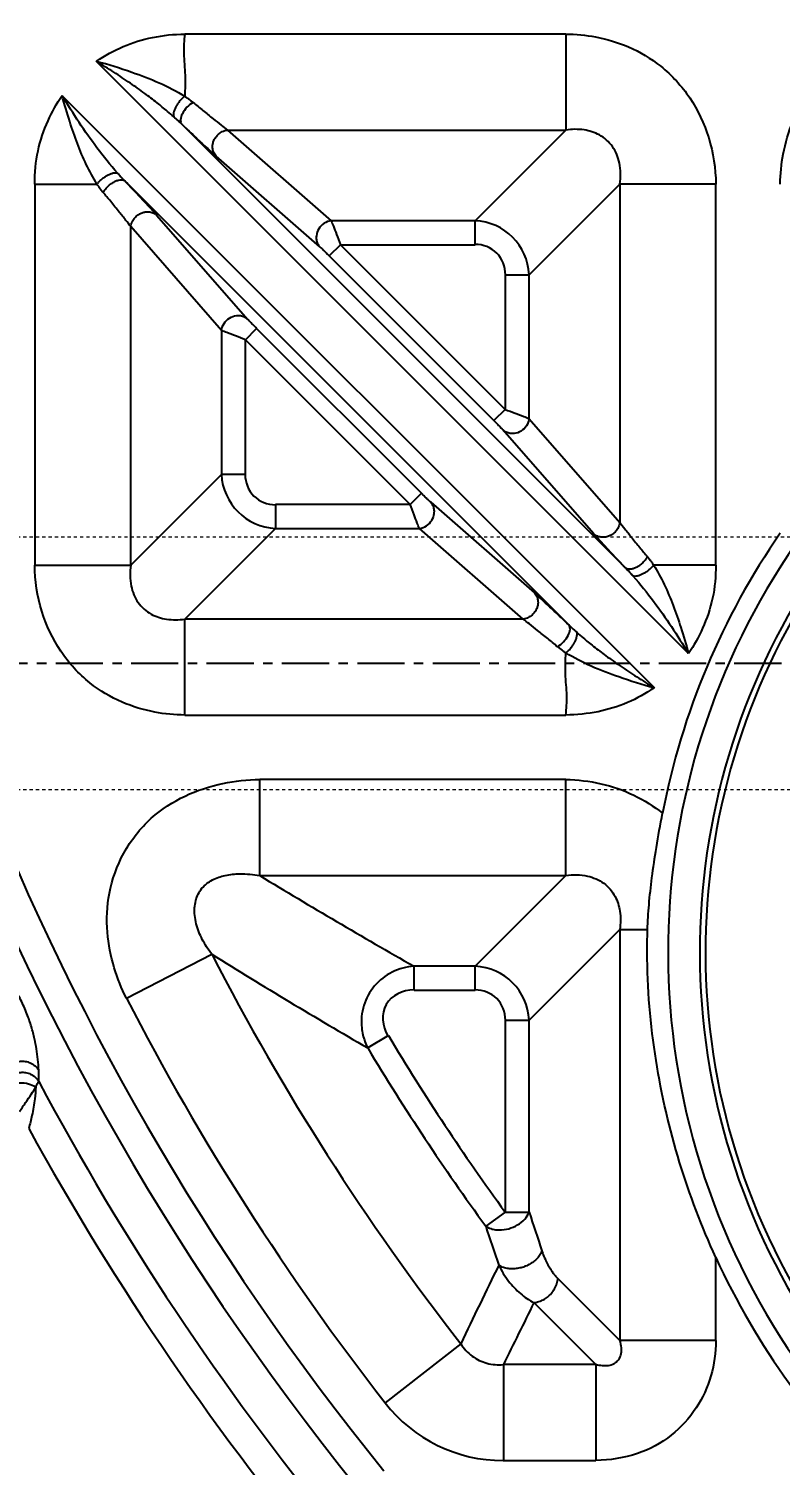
# Model space of a CAD drawing. Header units: millimetres. Extents: x 2588 to 3182, y 1243 to 1719.
# Drawn here: x 2763.28 to 2787.09, y 1441.8 to 1487.31 of the extents above; entities that cross this region are included whole.
import ezdxf

# ---------------------------------------------------------------- set-up
doc = ezdxf.new("R2010")
doc.units = ezdxf.units.MM
doc.linetypes.add('CENTER', pattern=[0.6, 0.375, -0.075, 0.075, -0.075])
doc.linetypes.add('HIDDEN', pattern=[0.2, 0.1, -0.1])
doc.layers.add('21', color=7, linetype='Continuous')
doc.layers.add('cool', color=153, linetype='HIDDEN', lineweight=9)
doc.styles.get("Standard").update_dxf_attribs({"font": 'arial.ttf'})
doc.dimstyles.get("Standard").update_dxf_attribs({"dimtxt": 0.18, "dimasz": 0.18, "dimexe": 0.18, "dimexo": 0.0625, "dimgap": 0.09, "dimtad": 0, "dimtih": 1, "dimtoh": 1, "dimzin": 0, "dimdsep": 46, "dimtxsty": 'Standard', "dimcen": 0.09, "dimadec": 0, "dimazin": 0, "dimtfac": 1, "dimtofl": 0, "dimtmove": 0, "dimatfit": 3, "dimfxl": 0, "dimtolj": 1, "dimtzin": 0, "dimarcsym": 0})

# ---------------------------------------------------------------- blocks, each defined once
blk = doc.blocks.new('*D42')
at = {"color": 4, "lineweight": -2, "transparency": 16777216}
blk.add_line((2696.937, 1467.21), (2664.963, 1467.21), dxfattribs=at)
at = {"layer": 'Defpoints', "color": 0, "transparency": 16777216}
for p in [(2833.383, 1489.21), (2664.963, 1467.21), (2696.937, 1467.21)]:
    blk.add_point(p, dxfattribs=at)
at = {"color": 6, "transparency": 16777216, "insert": (2656.493, 1467.21), "char_height": 5, "attachment_point": 5}
blk.add_mtext('\\A1;22.00', dxfattribs=at)
blk = doc.blocks.new('*D43')
at = {"color": 4, "lineweight": -2, "transparency": 16777216}
blk.add_line((2676.066, 1489.21), (2666.028, 1489.21), dxfattribs=at)
at = {"layer": 'Defpoints', "color": 0, "transparency": 16777216}
for p in [(2666.028, 1489.21), (2676.066, 1489.21), (2833.383, 1489.21)]:
    blk.add_point(p, dxfattribs=at)
at = {"color": 6, "transparency": 16777216, "insert": (2659.543, 1489.21), "char_height": 5, "attachment_point": 5}
blk.add_mtext('\\A1;0.00', dxfattribs=at)
blk = doc.blocks.new('*D51')
at = {"color": 4, "lineweight": -2, "transparency": 16777216}
blk.add_line((2756.058, 1454.041), (2666.028, 1454.041), dxfattribs=at)
at = {"layer": 'Defpoints', "color": 0, "transparency": 16777216}
for p in [(2833.383, 1489.21), (2666.028, 1454.041), (2756.058, 1454.041)]:
    blk.add_point(p, dxfattribs=at)
at = {"color": 6, "transparency": 16777216, "insert": (2657.594, 1454.041), "char_height": 5, "attachment_point": 5}
blk.add_mtext('\\A1;35.17', dxfattribs=at)
blk = doc.blocks.new('*D44')
at = {"color": 4, "lineweight": -2, "transparency": 16777216}
blk.add_line((2757.983, 1452.116), (2757.983, 1325.882), dxfattribs=at)
at = {"layer": 'Defpoints', "color": 0, "transparency": 16777216}
for p in [(2833.383, 1489.21), (2757.983, 1452.116), (2757.983, 1325.882)]:
    blk.add_point(p, dxfattribs=at)
at = {"color": 6, "transparency": 16777216, "insert": (2757.983, 1317.475), "char_height": 5, "attachment_point": 5, "rotation": 90}
blk.add_mtext('\\A1;75.40', dxfattribs=at)

msp = doc.modelspace()

# ---------------------------------------------------------------- linework, layer by layer
at = {"color": 6, "linetype": 'Continuous'}
for p, q in [((2780.3, 1487.139), (2768.227, 1487.139)), ((2780.3, 1487.139), (2780.3, 1484.098)), ((2784.179, 1467.523), (2765.422, 1486.28)), ((2764.348, 1485.18), (2783.105, 1466.424)), ((2782.191, 1470.225), (2768.136, 1484.28)), ((2769.579, 1484.098), (2772.864, 1481.225)), ((2769.579, 1484.098), (2780.3, 1484.098)), ((2777.427, 1481.225), (2780.3, 1484.098)), ((2772.509, 1480.395), (2769.224, 1483.268)), ((2763.476, 1482.388), (2763.476, 1470.316)), ((2763.476, 1482.388), (2765.445, 1482.388)), ((2766.336, 1482.479), (2780.391, 1468.424)), ((2782.01, 1482.388), (2779.137, 1479.515)), ((2782.01, 1482.388), (2782.01, 1471.667)), ((2785.051, 1482.388), (2782.01, 1482.388)), ((2785.051, 1470.316), (2785.051, 1482.388)), ((2767.347, 1481.392), (2770.22, 1478.107)), ((2766.517, 1470.316), (2766.517, 1481.037)), ((2769.39, 1477.751), (2766.517, 1481.037)), ((2777.427, 1481.225), (2772.864, 1481.225)), ((2777.427, 1480.465), (2777.427, 1481.225)), ((2773.159, 1480.465), (2772.804, 1480.11)), ((2773.159, 1480.465), (2778.377, 1475.247)), ((2773.159, 1480.465), (2777.427, 1480.465)), ((2772.804, 1480.11), (2778.022, 1474.892)), ((2778.377, 1479.515), (2778.377, 1475.247)), ((2778.387, 1479.515), (2779.137, 1479.515)), ((2779.137, 1474.952), (2779.137, 1479.515)), ((2769.39, 1477.751), (2769.39, 1473.189)), ((2770.15, 1477.456), (2770.505, 1477.811)), ((2775.723, 1472.594), (2770.505, 1477.811)), ((2770.15, 1473.189), (2770.15, 1477.456)), ((2775.368, 1472.239), (2770.15, 1477.456)), ((2778.377, 1475.247), (2778.022, 1474.892)), ((2781.18, 1471.312), (2778.307, 1474.597)), ((2779.137, 1474.952), (2782.01, 1471.667)), ((2766.517, 1470.316), (2769.39, 1473.189)), ((2770.14, 1473.189), (2769.39, 1473.189)), ((2771.1, 1472.239), (2771.1, 1471.478)), ((2775.368, 1472.239), (2771.1, 1472.239)), ((2775.368, 1472.239), (2775.723, 1472.594)), ((2776.018, 1472.309), (2779.303, 1469.436)), ((2771.1, 1471.478), (2768.227, 1468.605)), ((2771.1, 1471.478), (2775.663, 1471.478)), ((2778.948, 1468.605), (2775.663, 1471.478)), ((2763.476, 1470.316), (2766.517, 1470.316)), ((2785.051, 1470.316), (2783.082, 1470.316)), ((2768.227, 1465.565), (2768.227, 1468.605)), ((2778.948, 1468.605), (2768.227, 1468.605)), ((2768.227, 1465.565), (2780.3, 1465.565)), ((2770.604, 1460.481), (2770.604, 1463.522)), ((2780.3, 1463.522), (2770.604, 1463.522)), ((2780.3, 1460.481), (2780.3, 1463.522)), ((2770.604, 1460.481), (2780.3, 1460.481)), ((2777.427, 1457.608), (2780.3, 1460.481)), ((2782.01, 1458.77), (2779.137, 1455.897)), ((2782.01, 1458.77), (2782.01, 1445.748)), ((2782.01, 1458.77), (2782.889, 1458.77)), ((2766.381, 1456.593), (2769.083, 1457.986)), ((2775.491, 1456.862), (2775.491, 1457.608)), ((2777.427, 1457.608), (2775.491, 1457.608)), ((2777.427, 1456.848), (2777.427, 1457.608)), ((2775.491, 1456.848), (2777.427, 1456.848)), ((2778.377, 1455.897), (2778.377, 1449.82)), ((2778.387, 1455.897), (2779.137, 1455.897)), ((2779.137, 1449.82), (2779.137, 1455.897)), ((2774.677, 1455.408), (2774.025, 1455.017)), ((2778.377, 1449.82), (2777.762, 1449.373)), ((2785.051, 1445.748), (2785.051, 1448.383)), ((2780.048, 1447.71), (2782.01, 1445.748)), ((2781.25, 1444.988), (2779.288, 1446.95)), ((2776.972, 1445.648), (2774.572, 1443.779)), ((2785.051, 1445.748), (2782.01, 1445.748)), ((2778.321, 1444.988), (2778.321, 1441.947)), ((2781.25, 1444.988), (2778.321, 1444.988)), ((2781.25, 1444.988), (2781.25, 1441.947)), ((2778.321, 1441.947), (2781.25, 1441.947))]:
    msp.add_line(p, q, dxfattribs=at)
for points in [[(2768.144, 1484.272), (2768.766, 1483.683), (2769.216, 1483.273)], [(2767.342, 1481.399), (2766.931, 1481.85), (2766.344, 1482.471)], [(2781.185, 1471.304), (2781.596, 1470.854), (2782.183, 1470.232)], [(2780.383, 1468.432), (2779.761, 1469.02), (2779.311, 1469.431)]]:
    msp.add_lwpolyline(points, dxfattribs=at)
for centre, radius, start, end in [((2839.388, 1494.241), 84.503, 182.75328, 221.40986), ((2839.388, 1494.241), 83.513, 182.75328, 219.05351), ((2777.346, 1479.434), 1.793, 2.5932, 87.407), ((2806.223, 1458.061), 22.684, 65, 270), ((2806.223, 1458.061), 21.679, 65, 270), ((2806.223, 1458.061), 21.5, 65, 270), ((2771.182, 1473.27), 1.793, 182.5937, 267.407), ((2806.223, 1458.061), 23.279, 145.2589, 169.1192), ((2862.767, 1611.682), 177.076, 238.63583, 240.47035), ((2863.502, 1609.518), 178.54, 238.07307, 239.92312), ((2839.388, 1494.241), 79.102, 207.27922, 217.90225), ((2777.346, 1455.816), 1.793, 2.5932, 87.4071), ((2839.388, 1494.241), 82.142, 207.2792, 217.90539), ((2839.388, 1494.241), 75.468, 210.96749, 216.05745), ((2839.388, 1494.241), 76.229, 210.96751, 216.05744), ((2758.079, 1454.098), 5.525, 358.5527, 2.2759), ((2839.388, 1494.241), 85.826, 207.99191, 219.28428), ((2839.388, 1494.241), 86.815, 208.76351, 220.11081), ((2930.797, 1499.182), 159.49, 198.02867, 198.49211), ((2929.276, 1499.179), 159.49, 198.19691, 198.66458), ((3103.186, 1289.715), 361.567, 154.01361, 154.45184), ((2806.223, 1458.061), 23.279, 204.5647, 227.3183), ((2833.358, 1494.241), 100.659, 209.19379, 231.15706), ((2833.358, 1494.241), 102.331, 208.93165, 231.31336), ((2833.358, 1494.241), 102.106, 208.92854, 231.29263), ((2833.358, 1494.241), 101.607, 209.11833, 231.2463), ((2833.358, 1494.241), 101.159, 209.25993, 231.20428), ((2778.314, 1446.683), 4.736, 217.8686, 270.0456)]:
    msp.add_arc(centre, radius, start, end, dxfattribs=at)
for points, knots in [([(2765.43, 1486.275), (2765.695, 1486.459), (2766.265, 1486.775), (2767.216, 1487.068), (2767.885, 1487.134), (2768.227, 1487.139)], [0, 0, 0, 0, 0.325827, 0.65341, 1, 1, 1, 1]), ([(2768.227, 1487.139), (2768.204, 1486.936), (2768.18, 1486.499), (2768.252, 1485.844), (2768.239, 1485.392), (2768.227, 1485.171)], [0, 0, 0, 0, 0.312038, 0.663086, 1, 1, 1, 1]), ([(2780.3, 1487.139), (2780.616, 1487.139), (2781.297, 1487.07), (2782.336, 1486.761), (2783.388, 1486.13), (2784.294, 1485.145), (2784.897, 1483.845), (2785.051, 1482.881), (2785.051, 1482.388)], [0, 0, 0, 0, 0.1272, 0.273045, 0.432101, 0.614253, 0.801969, 1, 1, 1, 1]), ([(2787.094, 1482.388), (2787.094, 1482.705), (2787.163, 1483.385), (2787.472, 1484.424), (2788.103, 1485.477), (2789.088, 1486.383), (2790.387, 1486.986), (2791.352, 1487.139), (2791.845, 1487.139)], [0, 0, 0, 0, 0.1272, 0.273045, 0.432101, 0.614253, 0.801969, 1, 1, 1, 1]), ([(2767.881, 1484.517), (2767.815, 1484.576), (2767.641, 1484.727), (2767.334, 1484.977), (2766.942, 1485.275), (2766.486, 1485.597), (2765.976, 1485.935), (2765.615, 1486.161), (2765.43, 1486.275)], [0, 0, 0, 0, 0.087621, 0.229972, 0.392317, 0.576884, 0.784337, 1, 1, 1, 1]), ([(2765.43, 1486.275), (2765.809, 1486.185), (2766.476, 1485.963), (2767.421, 1485.616), (2767.968, 1485.328), (2768.227, 1485.171)], [0, 0, 0, 0, 0.387187, 0.698045, 1, 1, 1, 1]), ([(2763.476, 1482.388), (2763.475, 1482.74), (2763.533, 1483.432), (2763.859, 1484.375), (2764.166, 1484.94), (2764.343, 1485.189)], [0, 0, 0, 0, 0.355591, 0.692267, 1, 1, 1, 1]), ([(2765.445, 1482.388), (2765.323, 1482.589), (2765.095, 1483.007), (2764.816, 1483.674), (2764.567, 1484.404), (2764.412, 1484.912), (2764.343, 1485.189)], [0, 0, 0, 0, 0.233336, 0.472949, 0.716416, 1, 1, 1, 1]), ([(2766.099, 1482.734), (2765.869, 1482.99), (2765.449, 1483.516), (2764.87, 1484.337), (2764.522, 1484.897), (2764.348, 1485.18)], [0, 0, 0, 0, 0.342933, 0.668908, 1, 1, 1, 1]), ([(2768.227, 1485.171), (2768.187, 1485.139), (2768.135, 1485.09), (2768.073, 1485.02), (2768.035, 1484.972), (2768.007, 1484.932), (2767.986, 1484.901), (2767.972, 1484.878), (2767.959, 1484.855), (2767.942, 1484.824), (2767.922, 1484.784), (2767.902, 1484.735), (2767.881, 1484.671), (2767.867, 1484.598), (2767.872, 1484.54), (2767.881, 1484.517)], [0, 0, 0, 0, 0.196807, 0.279962, 0.359939, 0.43544, 0.471226, 0.505598, 0.539514, 0.573882, 0.643363, 0.712677, 0.780244, 0.9035, 1, 1, 1, 1]), ([(2768.227, 1485.171), (2768.259, 1485.149), (2768.32, 1485.106), (2768.408, 1485.04), (2768.465, 1484.995), (2768.492, 1484.973)], [0, 0, 0, 0, 0.347916, 0.681489, 1, 1, 1, 1]), ([(2768.492, 1484.973), (2768.419, 1484.932), (2768.288, 1484.825), (2768.149, 1484.633), (2768.078, 1484.443), (2768.104, 1484.316), (2768.136, 1484.28)], [0, 0, 0, 0, 0.293762, 0.588935, 0.828753, 1, 1, 1, 1]), ([(2768.492, 1484.973), (2768.595, 1484.888), (2768.805, 1484.714), (2769.102, 1484.473), (2769.36, 1484.267), (2769.513, 1484.148), (2769.579, 1484.098)], [0, 0, 0, 0, 0.288308, 0.585367, 0.821974, 1, 1, 1, 1]), ([(2768.136, 1484.28), (2768.1, 1484.315), (2768.016, 1484.395), (2767.93, 1484.473), (2767.881, 1484.517)], [0, 0, 0, 0, 0.436621, 1, 1, 1, 1]), ([(2768.136, 1484.28), (2768.289, 1484.134), (2768.561, 1483.875), (2768.923, 1483.538), (2769.134, 1483.347), (2769.224, 1483.268)], [0, 0, 0, 0, 0.425616, 0.758498, 1, 1, 1, 1]), ([(2769.111, 1483.623), (2769.113, 1483.635), (2769.117, 1483.665), (2769.129, 1483.714), (2769.149, 1483.769), (2769.175, 1483.821), (2769.22, 1483.892), (2769.296, 1483.976), (2769.421, 1484.06), (2769.523, 1484.092), (2769.579, 1484.098)], [0, 0, 0, 0, 0.04782, 0.131309, 0.210553, 0.290447, 0.376024, 0.562131, 0.76253, 1, 1, 1, 1]), ([(2782.01, 1482.388), (2782.042, 1482.608), (2782.042, 1483.028), (2781.816, 1483.597), (2781.392, 1483.969), (2780.859, 1484.133), (2780.49, 1484.126), (2780.3, 1484.098)], [0, 0, 0, 0, 0.231745, 0.429375, 0.620648, 0.799306, 1, 1, 1, 1]), ([(2769.224, 1483.268), (2769.187, 1483.306), (2769.134, 1483.39), (2769.106, 1483.517), (2769.108, 1483.593), (2769.111, 1483.623)], [0, 0, 0, 0, 0.41078, 0.758185, 1, 1, 1, 1]), ([(2765.445, 1482.388), (2765.464, 1482.412), (2765.512, 1482.467), (2765.595, 1482.544), (2765.675, 1482.604), (2765.738, 1482.644), (2765.783, 1482.669), (2765.827, 1482.691), (2765.887, 1482.717), (2765.959, 1482.739), (2766.037, 1482.748), (2766.082, 1482.74), (2766.099, 1482.734)], [0, 0, 0, 0, 0.119506, 0.282781, 0.437416, 0.50834, 0.573973, 0.637279, 0.70078, 0.823366, 0.931843, 1, 1, 1, 1]), ([(2766.099, 1482.734), (2766.118, 1482.712), (2766.196, 1482.626), (2766.275, 1482.541), (2766.336, 1482.479)], [0, 0, 0, 0, 0.253463, 1, 1, 1, 1]), ([(2765.642, 1482.124), (2765.62, 1482.151), (2765.576, 1482.207), (2765.51, 1482.295), (2765.467, 1482.356), (2765.445, 1482.388)], [0, 0, 0, 0, 0.316981, 0.65041, 1, 1, 1, 1]), ([(2765.642, 1482.124), (2765.67, 1482.173), (2765.733, 1482.258), (2765.839, 1482.361), (2765.929, 1482.426), (2765.999, 1482.464), (2766.046, 1482.486), (2766.093, 1482.503), (2766.154, 1482.519), (2766.23, 1482.526), (2766.299, 1482.508), (2766.329, 1482.485), (2766.336, 1482.479)], [0, 0, 0, 0, 0.198285, 0.367555, 0.519436, 0.586045, 0.645883, 0.702663, 0.759408, 0.868419, 0.967421, 1, 1, 1, 1]), ([(2767.347, 1481.392), (2767.266, 1481.484), (2767.074, 1481.697), (2766.736, 1482.059), (2766.48, 1482.329), (2766.336, 1482.479)], [0, 0, 0, 0, 0.249053, 0.579325, 1, 1, 1, 1]), ([(2766.517, 1481.037), (2766.466, 1481.104), (2766.345, 1481.259), (2766.133, 1481.525), (2765.892, 1481.821), (2765.722, 1482.028), (2765.642, 1482.124)], [0, 0, 0, 0, 0.181422, 0.423288, 0.731869, 1, 1, 1, 1]), ([(2766.517, 1481.037), (2766.524, 1481.093), (2766.555, 1481.195), (2766.639, 1481.319), (2766.723, 1481.396), (2766.794, 1481.44), (2766.847, 1481.466), (2766.901, 1481.486), (2766.95, 1481.498), (2766.981, 1481.503), (2766.992, 1481.504)], [0, 0, 0, 0, 0.237468, 0.437867, 0.623975, 0.709552, 0.789446, 0.86869, 0.95218, 1, 1, 1, 1]), ([(2766.992, 1481.504), (2767.023, 1481.508), (2767.099, 1481.51), (2767.225, 1481.482), (2767.309, 1481.428), (2767.347, 1481.392)], [0, 0, 0, 0, 0.241815, 0.589219, 1, 1, 1, 1]), ([(2772.864, 1481.225), (2772.786, 1481.216), (2772.633, 1481.157), (2772.462, 1480.983), (2772.406, 1480.829), (2772.396, 1480.75)], [0, 0, 0, 0, 0.329593, 0.667345, 1, 1, 1, 1]), ([(2772.864, 1481.225), (2772.892, 1481.171), (2772.947, 1481.025), (2773.045, 1480.772), (2773.117, 1480.574), (2773.159, 1480.465)], [0, 0, 0, 0, 0.226075, 0.571412, 1, 1, 1, 1]), ([(2772.396, 1480.75), (2772.391, 1480.707), (2772.393, 1480.619), (2772.431, 1480.495), (2772.48, 1480.425), (2772.509, 1480.395)], [0, 0, 0, 0, 0.343778, 0.675995, 1, 1, 1, 1]), ([(2772.509, 1480.395), (2772.52, 1480.385), (2772.547, 1480.361), (2772.594, 1480.316), (2772.654, 1480.259), (2772.725, 1480.188), (2772.777, 1480.137), (2772.804, 1480.11)], [0, 0, 0, 0, 0.109904, 0.267515, 0.471188, 0.717507, 1, 1, 1, 1]), ([(2769.39, 1477.751), (2769.399, 1477.829), (2769.458, 1477.985), (2769.633, 1478.155), (2769.788, 1478.211), (2769.864, 1478.22)], [0, 0, 0, 0, 0.329742, 0.675075, 1, 1, 1, 1]), ([(2769.864, 1478.22), (2769.907, 1478.225), (2769.995, 1478.224), (2770.119, 1478.185), (2770.19, 1478.136), (2770.22, 1478.107)], [0, 0, 0, 0, 0.337179, 0.674328, 1, 1, 1, 1]), ([(2770.15, 1477.456), (2770.046, 1477.498), (2769.848, 1477.568), (2769.595, 1477.667), (2769.445, 1477.723), (2769.39, 1477.751)], [0, 0, 0, 0, 0.41282, 0.772744, 1, 1, 1, 1]), ([(2770.505, 1477.811), (2770.464, 1477.853), (2770.39, 1477.928), (2770.295, 1478.026), (2770.241, 1478.083), (2770.22, 1478.107)], [0, 0, 0, 0, 0.428927, 0.767307, 1, 1, 1, 1]), ([(2778.377, 1475.247), (2778.481, 1475.206), (2778.679, 1475.135), (2778.932, 1475.037), (2779.082, 1474.98), (2779.137, 1474.952)], [0, 0, 0, 0, 0.41282, 0.772744, 1, 1, 1, 1]), ([(2778.022, 1474.892), (2778.063, 1474.851), (2778.137, 1474.776), (2778.232, 1474.678), (2778.286, 1474.621), (2778.307, 1474.597)], [0, 0, 0, 0, 0.428927, 0.767307, 1, 1, 1, 1]), ([(2778.663, 1474.484), (2778.62, 1474.479), (2778.532, 1474.48), (2778.408, 1474.519), (2778.337, 1474.568), (2778.307, 1474.597)], [0, 0, 0, 0, 0.337224, 0.674216, 1, 1, 1, 1]), ([(2779.137, 1474.952), (2779.128, 1474.875), (2779.069, 1474.719), (2778.894, 1474.549), (2778.739, 1474.493), (2778.663, 1474.484)], [0, 0, 0, 0, 0.329824, 0.675242, 1, 1, 1, 1]), ([(2775.663, 1471.478), (2775.635, 1471.533), (2775.581, 1471.679), (2775.482, 1471.932), (2775.411, 1472.13), (2775.368, 1472.239)], [0, 0, 0, 0, 0.226075, 0.571412, 1, 1, 1, 1]), ([(2776.018, 1472.309), (2776.007, 1472.318), (2775.98, 1472.343), (2775.933, 1472.387), (2775.873, 1472.445), (2775.802, 1472.515), (2775.751, 1472.566), (2775.723, 1472.594)], [0, 0, 0, 0, 0.109904, 0.267515, 0.471188, 0.717507, 1, 1, 1, 1]), ([(2776.131, 1471.953), (2776.136, 1471.997), (2776.135, 1472.085), (2776.096, 1472.209), (2776.047, 1472.279), (2776.018, 1472.309)], [0, 0, 0, 0, 0.343778, 0.675995, 1, 1, 1, 1]), ([(2775.663, 1471.478), (2775.741, 1471.488), (2775.894, 1471.547), (2776.065, 1471.72), (2776.122, 1471.875), (2776.131, 1471.953)], [0, 0, 0, 0, 0.329593, 0.667345, 1, 1, 1, 1]), ([(2782.01, 1471.667), (2782.003, 1471.611), (2781.972, 1471.509), (2781.888, 1471.384), (2781.804, 1471.308), (2781.733, 1471.263), (2781.68, 1471.238), (2781.626, 1471.218), (2781.577, 1471.206), (2781.546, 1471.201), (2781.535, 1471.2)], [0, 0, 0, 0, 0.237468, 0.437867, 0.623975, 0.709552, 0.789446, 0.86869, 0.95218, 1, 1, 1, 1]), ([(2782.01, 1471.667), (2782.061, 1471.6), (2782.182, 1471.444), (2782.394, 1471.178), (2782.635, 1470.883), (2782.805, 1470.676), (2782.885, 1470.58)], [0, 0, 0, 0, 0.181422, 0.423288, 0.731869, 1, 1, 1, 1]), ([(2781.18, 1471.312), (2781.261, 1471.219), (2781.454, 1471.007), (2781.791, 1470.645), (2782.047, 1470.375), (2782.191, 1470.225)], [0, 0, 0, 0, 0.249053, 0.579325, 1, 1, 1, 1]), ([(2781.535, 1471.2), (2781.504, 1471.196), (2781.428, 1471.194), (2781.302, 1471.222), (2781.218, 1471.276), (2781.18, 1471.312)], [0, 0, 0, 0, 0.241815, 0.589219, 1, 1, 1, 1]), ([(2782.885, 1470.58), (2782.857, 1470.531), (2782.794, 1470.446), (2782.688, 1470.343), (2782.598, 1470.278), (2782.528, 1470.239), (2782.481, 1470.218), (2782.435, 1470.201), (2782.373, 1470.185), (2782.297, 1470.178), (2782.229, 1470.196), (2782.198, 1470.219), (2782.191, 1470.225)], [0, 0, 0, 0, 0.198285, 0.367555, 0.519436, 0.586045, 0.645883, 0.702663, 0.759408, 0.868419, 0.967421, 1, 1, 1, 1]), ([(2782.885, 1470.58), (2782.907, 1470.553), (2782.952, 1470.497), (2783.017, 1470.409), (2783.06, 1470.347), (2783.082, 1470.316)], [0, 0, 0, 0, 0.316981, 0.65041, 1, 1, 1, 1]), ([(2768.227, 1465.565), (2767.911, 1465.565), (2767.23, 1465.634), (2766.191, 1465.943), (2765.139, 1466.574), (2764.233, 1467.559), (2763.63, 1468.858), (2763.476, 1469.823), (2763.476, 1470.316)], [0, 0, 0, 0, 0.1272, 0.273045, 0.432101, 0.614253, 0.801969, 1, 1, 1, 1]), ([(2766.517, 1470.316), (2766.485, 1470.096), (2766.485, 1469.676), (2766.711, 1469.107), (2767.136, 1468.735), (2767.668, 1468.571), (2768.037, 1468.578), (2768.227, 1468.605)], [0, 0, 0, 0, 0.231739, 0.42937, 0.620645, 0.799304, 1, 1, 1, 1]), ([(2782.428, 1469.97), (2782.409, 1469.992), (2782.331, 1470.078), (2782.252, 1470.163), (2782.191, 1470.225)], [0, 0, 0, 0, 0.253463, 1, 1, 1, 1]), ([(2783.082, 1470.316), (2783.063, 1470.292), (2783.015, 1470.237), (2782.932, 1470.16), (2782.852, 1470.1), (2782.789, 1470.06), (2782.744, 1470.034), (2782.7, 1470.012), (2782.641, 1469.987), (2782.568, 1469.964), (2782.491, 1469.956), (2782.445, 1469.963), (2782.428, 1469.97)], [0, 0, 0, 0, 0.119506, 0.282781, 0.437416, 0.50834, 0.573973, 0.637279, 0.70078, 0.823366, 0.931843, 1, 1, 1, 1]), ([(2782.428, 1469.97), (2782.659, 1469.713), (2783.078, 1469.188), (2783.657, 1468.367), (2784.005, 1467.807), (2784.179, 1467.523)], [0, 0, 0, 0, 0.342933, 0.668908, 1, 1, 1, 1]), ([(2783.082, 1470.316), (2783.204, 1470.115), (2783.433, 1469.696), (2783.711, 1469.03), (2783.96, 1468.3), (2784.115, 1467.792), (2784.184, 1467.515)], [0, 0, 0, 0, 0.233336, 0.472949, 0.716416, 1, 1, 1, 1]), ([(2785.051, 1470.316), (2785.052, 1469.963), (2784.994, 1469.272), (2784.668, 1468.329), (2784.361, 1467.763), (2784.184, 1467.515)], [0, 0, 0, 0, 0.355591, 0.692267, 1, 1, 1, 1]), ([(2779.416, 1469.08), (2779.414, 1469.069), (2779.41, 1469.038), (2779.398, 1468.989), (2779.378, 1468.935), (2779.352, 1468.883), (2779.307, 1468.812), (2779.231, 1468.727), (2779.106, 1468.644), (2779.004, 1468.612), (2778.948, 1468.605)], [0, 0, 0, 0, 0.04782, 0.131309, 0.210553, 0.290447, 0.376024, 0.562131, 0.76253, 1, 1, 1, 1]), ([(2779.303, 1469.436), (2779.34, 1469.398), (2779.393, 1469.313), (2779.421, 1469.187), (2779.419, 1469.111), (2779.416, 1469.08)], [0, 0, 0, 0, 0.41078, 0.758185, 1, 1, 1, 1]), ([(2780.391, 1468.424), (2780.238, 1468.57), (2779.966, 1468.829), (2779.604, 1469.166), (2779.393, 1469.357), (2779.303, 1469.436)], [0, 0, 0, 0, 0.425616, 0.758498, 1, 1, 1, 1]), ([(2780.036, 1467.731), (2779.932, 1467.816), (2779.722, 1467.989), (2779.425, 1468.231), (2779.167, 1468.437), (2779.014, 1468.555), (2778.948, 1468.605)], [0, 0, 0, 0, 0.288308, 0.585367, 0.821974, 1, 1, 1, 1]), ([(2780.036, 1467.731), (2780.108, 1467.772), (2780.239, 1467.879), (2780.378, 1468.07), (2780.449, 1468.261), (2780.423, 1468.388), (2780.391, 1468.424)], [0, 0, 0, 0, 0.293762, 0.588935, 0.828753, 1, 1, 1, 1]), ([(2780.3, 1467.533), (2780.34, 1467.564), (2780.393, 1467.614), (2780.454, 1467.683), (2780.492, 1467.731), (2780.521, 1467.772), (2780.541, 1467.803), (2780.555, 1467.826), (2780.568, 1467.849), (2780.585, 1467.88), (2780.605, 1467.92), (2780.626, 1467.969), (2780.646, 1468.033), (2780.66, 1468.106), (2780.655, 1468.164), (2780.646, 1468.187)], [0, 0, 0, 0, 0.196807, 0.279962, 0.359939, 0.43544, 0.471226, 0.505598, 0.539514, 0.573882, 0.643363, 0.712677, 0.780244, 0.9035, 1, 1, 1, 1]), ([(2780.391, 1468.424), (2780.427, 1468.389), (2780.511, 1468.309), (2780.597, 1468.23), (2780.646, 1468.187)], [0, 0, 0, 0, 0.436621, 1, 1, 1, 1]), ([(2780.646, 1468.187), (2780.712, 1468.128), (2780.886, 1467.976), (2781.193, 1467.727), (2781.585, 1467.429), (2782.041, 1467.107), (2782.551, 1466.769), (2782.912, 1466.543), (2783.097, 1466.428)], [0, 0, 0, 0, 0.087621, 0.229972, 0.392317, 0.576884, 0.784337, 1, 1, 1, 1]), ([(2780.3, 1467.533), (2780.268, 1467.555), (2780.207, 1467.598), (2780.119, 1467.664), (2780.063, 1467.708), (2780.036, 1467.731)], [0, 0, 0, 0, 0.347916, 0.681489, 1, 1, 1, 1]), ([(2780.3, 1465.565), (2780.323, 1465.768), (2780.347, 1466.205), (2780.275, 1466.859), (2780.288, 1467.312), (2780.3, 1467.533)], [0, 0, 0, 0, 0.312038, 0.663086, 1, 1, 1, 1]), ([(2783.097, 1466.429), (2782.718, 1466.518), (2782.051, 1466.741), (2781.106, 1467.087), (2780.559, 1467.376), (2780.3, 1467.533)], [0, 0, 0, 0, 0.387187, 0.698045, 1, 1, 1, 1]), ([(2783.097, 1466.429), (2782.832, 1466.245), (2782.263, 1465.928), (2781.311, 1465.635), (2780.642, 1465.57), (2780.3, 1465.565)], [0, 0, 0, 0, 0.325827, 0.65341, 1, 1, 1, 1]), ([(2766.381, 1456.593), (2766.222, 1456.9), (2765.955, 1457.583), (2765.725, 1458.708), (2765.78, 1459.969), (2766.242, 1461.24), (2767.085, 1462.324), (2768.21, 1463.047), (2769.398, 1463.43), (2770.212, 1463.522), (2770.604, 1463.522)], [0, 0, 0, 0, 0.104806, 0.220925, 0.345917, 0.482098, 0.624442, 0.753819, 0.881303, 1, 1, 1, 1]), ([(2780.3, 1463.522), (2780.674, 1463.517), (2781.417, 1463.433), (2782.463, 1463.068), (2783.084, 1462.679), (2783.362, 1462.455)], [0, 0, 0, 0, 0.340186, 0.674812, 1, 1, 1, 1]), ([(2782.889, 1458.77), (2782.898, 1459.032), (2782.931, 1459.58), (2783.028, 1460.446), (2783.172, 1461.413), (2783.293, 1462.093), (2783.362, 1462.455)], [0, 0, 0, 0, 0.211402, 0.442893, 0.702275, 1, 1, 1, 1]), ([(2768.674, 1458.698), (2768.608, 1458.863), (2768.52, 1459.193), (2768.545, 1459.682), (2768.744, 1460.096), (2769.096, 1460.363), (2769.521, 1460.502), (2770.031, 1460.553), (2770.397, 1460.516), (2770.603, 1460.481)], [0, 0, 0, 0, 0.157661, 0.297351, 0.424597, 0.549734, 0.676552, 0.81532, 1, 1, 1, 1]), ([(2780.3, 1460.481), (2780.527, 1460.513), (2780.955, 1460.515), (2781.523, 1460.272), (2781.883, 1459.852), (2782.046, 1459.326), (2782.038, 1458.962), (2782.01, 1458.77)], [0, 0, 0, 0, 0.240375, 0.435486, 0.625889, 0.797725, 1, 1, 1, 1]), ([(2769.083, 1457.986), (2769.026, 1458.062), (2768.919, 1458.215), (2768.781, 1458.453), (2768.706, 1458.616), (2768.674, 1458.698)], [0, 0, 0, 0, 0.347465, 0.680358, 1, 1, 1, 1]), ([(2782.879, 1458.061), (2782.879, 1458.14), (2782.879, 1458.299), (2782.882, 1458.535), (2782.887, 1458.692), (2782.889, 1458.77)], [0, 0, 0, 0, 0.336249, 0.669563, 1, 1, 1, 1]), ([(2763.599, 1454.318), (2763.595, 1454.431), (2763.58, 1454.656), (2763.535, 1454.985), (2763.469, 1455.328), (2763.37, 1455.701), (2763.229, 1456.114), (2763.038, 1456.542), (2762.815, 1456.952), (2762.574, 1457.322), (2762.326, 1457.636), (2762.085, 1457.899), (2761.851, 1458.132), (2761.605, 1458.346), (2761.428, 1458.482), (2761.333, 1458.553)], [0, 0, 0, 0, 0.068518, 0.135826, 0.200411, 0.27942, 0.368481, 0.463406, 0.562073, 0.649888, 0.729658, 0.803274, 0.865157, 0.928572, 1, 1, 1, 1]), ([(2785.051, 1448.383), (2784.605, 1449.36), (2783.822, 1451.4), (2783.072, 1454.652), (2782.879, 1456.91), (2782.879, 1458.061)], [0, 0, 0, 0, 0.322479, 0.654254, 1, 1, 1, 1]), ([(2775.492, 1457.608), (2775.253, 1457.593), (2774.779, 1457.467), (2774.203, 1457.016), (2773.852, 1456.377), (2773.807, 1455.89), (2773.833, 1455.656)], [0, 0, 0, 0, 0.251936, 0.501, 0.751713, 1, 1, 1, 1]), ([(2773.833, 1455.656), (2773.841, 1455.582), (2773.866, 1455.435), (2773.931, 1455.221), (2773.991, 1455.084), (2774.025, 1455.017)], [0, 0, 0, 0, 0.333076, 0.665161, 1, 1, 1, 1]), ([(2762.471, 1454.041), (2762.472, 1454.097), (2762.492, 1454.216), (2762.581, 1454.375), (2762.715, 1454.497), (2762.845, 1454.56), (2762.947, 1454.587), (2763.02, 1454.597), (2763.094, 1454.6), (2763.2, 1454.591), (2763.339, 1454.552), (2763.49, 1454.459), (2763.569, 1454.367), (2763.599, 1454.318)], [0, 0, 0, 0, 0.11059, 0.232506, 0.351077, 0.460911, 0.511419, 0.558569, 0.605761, 0.656401, 0.766804, 0.88627, 1, 1, 1, 1]), ([(2762.476, 1453.723), (2762.48, 1453.764), (2762.499, 1453.862), (2762.57, 1454.003), (2762.669, 1454.104), (2762.759, 1454.164), (2762.828, 1454.199), (2762.886, 1454.219), (2762.932, 1454.231), (2762.965, 1454.238), (2762.999, 1454.243), (2763.047, 1454.247), (2763.109, 1454.248), (2763.186, 1454.239), (2763.294, 1454.214), (2763.425, 1454.153), (2763.536, 1454.056), (2763.587, 1453.984), (2763.602, 1453.959)], [0, 0, 0, 0, 0.08363, 0.198219, 0.309705, 0.363103, 0.414264, 0.462873, 0.486161, 0.508742, 0.531352, 0.554734, 0.603737, 0.655586, 0.709963, 0.824087, 0.941452, 1, 1, 1, 1]), ([(2762.47, 1453.608), (2762.476, 1453.666), (2762.55, 1453.789), (2762.752, 1453.892), (2763.006, 1453.931), (2763.271, 1453.898), (2763.435, 1453.829), (2763.504, 1453.782)], [0, 0, 0, 0, 0.147027, 0.332497, 0.558921, 0.789829, 1, 1, 1, 1]), ([(2762.99, 1453.005), (2763.056, 1453.099), (2763.184, 1453.285), (2763.362, 1453.54), (2763.463, 1453.708), (2763.504, 1453.782)], [0, 0, 0, 0, 0.368384, 0.727538, 1, 1, 1, 1]), ([(2763.504, 1453.782), (2763.501, 1453.658), (2763.473, 1453.354), (2763.399, 1452.914), (2763.321, 1452.603), (2763.284, 1452.466)], [0, 0, 0, 0, 0.279614, 0.682645, 1, 1, 1, 1]), ([(2763.504, 1453.782), (2763.52, 1453.811), (2763.546, 1453.858), (2763.576, 1453.918), (2763.594, 1453.948), (2763.602, 1453.959)], [0, 0, 0, 0, 0.486473, 0.799404, 1, 1, 1, 1]), ([(2778.192, 1449.252), (2778.292, 1449.252), (2778.494, 1449.281), (2778.772, 1449.397), (2779.003, 1449.573), (2779.109, 1449.735), (2779.137, 1449.82)], [0, 0, 0, 0, 0.257877, 0.518473, 0.769404, 1, 1, 1, 1]), ([(2778.377, 1449.82), (2778.484, 1449.821), (2778.681, 1449.821), (2778.935, 1449.821), (2779.081, 1449.821), (2779.137, 1449.82)], [0, 0, 0, 0, 0.424145, 0.777138, 1, 1, 1, 1]), ([(2777.762, 1449.373), (2777.8, 1449.346), (2777.886, 1449.3), (2778.032, 1449.26), (2778.137, 1449.252), (2778.192, 1449.252)], [0, 0, 0, 0, 0.305869, 0.639997, 1, 1, 1, 1]), ([(2779.541, 1448.595), (2779.539, 1448.588), (2779.521, 1448.535), (2779.469, 1448.438), (2779.368, 1448.319), (2779.242, 1448.217), (2779.124, 1448.149), (2779.027, 1448.105), (2778.954, 1448.078), (2778.88, 1448.056), (2778.776, 1448.032), (2778.681, 1448.021), (2778.612, 1448.019), (2778.598, 1448.019)], [0, 0, 0, 0, 0.020882, 0.143773, 0.277695, 0.417738, 0.557488, 0.625353, 0.690991, 0.756628, 0.82449, 0.964232, 1, 1, 1, 1]), ([(2779.541, 1448.595), (2779.55, 1448.57), (2779.583, 1448.475), (2779.644, 1448.325), (2779.727, 1448.158), (2779.804, 1448.024), (2779.876, 1447.915), (2779.943, 1447.827), (2779.999, 1447.76), (2780.034, 1447.724), (2780.048, 1447.71)], [0, 0, 0, 0, 0.077376, 0.293895, 0.472112, 0.620624, 0.745626, 0.851915, 0.943379, 1, 1, 1, 1]), ([(2778.174, 1448.138), (2778.261, 1447.96), (2778.464, 1447.634), (2778.842, 1447.229), (2779.136, 1447.028), (2779.288, 1446.95)], [0, 0, 0, 0, 0.359941, 0.690453, 1, 1, 1, 1]), ([(2778.598, 1448.019), (2778.558, 1448.019), (2778.465, 1448.025), (2778.318, 1448.057), (2778.22, 1448.105), (2778.174, 1448.138)], [0, 0, 0, 0, 0.27332, 0.62403, 1, 1, 1, 1]), ([(2779.288, 1446.95), (2779.328, 1446.954), (2779.394, 1446.966), (2779.482, 1446.994), (2779.552, 1447.023), (2779.621, 1447.059), (2779.711, 1447.118), (2779.818, 1447.211), (2779.926, 1447.348), (2780.006, 1447.507), (2780.038, 1447.632), (2780.047, 1447.7), (2780.048, 1447.71)], [0, 0, 0, 0, 0.105157, 0.172479, 0.237778, 0.303502, 0.37215, 0.516798, 0.668375, 0.822209, 0.973313, 1, 1, 1, 1]), ([(2776.972, 1445.647), (2777.069, 1445.497), (2777.311, 1445.232), (2777.794, 1444.999), (2778.147, 1444.973), (2778.321, 1444.988)], [0, 0, 0, 0, 0.340989, 0.667162, 1, 1, 1, 1]), ([(2785.051, 1445.748), (2785.05, 1445.372), (2784.949, 1444.62), (2784.47, 1443.569), (2783.672, 1442.685), (2782.554, 1442.085), (2781.695, 1441.961), (2781.25, 1441.947)], [0, 0, 0, 0, 0.188707, 0.375269, 0.572227, 0.776146, 1, 1, 1, 1]), ([(2782.01, 1445.748), (2782.03, 1445.675), (2782.057, 1445.535), (2782.051, 1445.326), (2781.982, 1445.136), (2781.834, 1445), (2781.65, 1444.944), (2781.452, 1444.942), (2781.32, 1444.968), (2781.25, 1444.988)], [0, 0, 0, 0, 0.162327, 0.300976, 0.444094, 0.579864, 0.715301, 0.84391, 1, 1, 1, 1])]:
    msp.add_open_spline(points, degree=3, knots=knots, dxfattribs=at)
for points in [[(2778.387, 1479.515), (2778.387, 1479.771), (2778.188, 1480.277), (2777.682, 1480.475), (2777.427, 1480.475)], [(2770.14, 1473.189), (2770.14, 1472.933), (2770.339, 1472.427), (2770.845, 1472.229), (2771.1, 1472.229)], [(2775.491, 1456.862), (2775.133, 1456.862), (2774.416, 1456.507), (2774.48, 1455.708), (2774.664, 1455.401)], [(2778.387, 1455.897), (2778.387, 1456.153), (2778.188, 1456.659), (2777.682, 1456.858), (2777.427, 1456.858)], [(2779.288, 1446.95), (2779.126, 1446.623), (2778.806, 1445.968), (2778.481, 1445.315), (2778.321, 1444.988)]]:
    msp.add_open_spline(points, degree=3, dxfattribs=at)
at = {"layer": '21', "color": 1, "linetype": 'CENTER', "ltscale": 3.980655}
msp.add_line((2673.383, 1467.21), (2993.383, 1467.21), dxfattribs=at)
at = {"layer": 'cool', "ltscale": 0.932966}
for p, q in [((2687.713, 1471.21), (2979.053, 1471.21)), ((2687.713, 1463.21), (2979.053, 1463.21))]:
    msp.add_line(p, q, dxfattribs=at)

# ---------------------------------------------------------------- dimensions: what is measured, and where the dimension line sits
for feature_location, offset, dtype, origin, picture, middle in [((2676.066136987, 1489.210480602), (-10.037803603, 0), 0, (2833.383493523, 1489.210480602), '*D43', (2659.542999141, 1489.210480602)), ((2696.937, 1467.21), (-31.974, 0), 0, (2833.383, 1489.21), '*D42', (2656.493, 1467.21)), ((2756.058, 1454.041), (-90.029, 0), 0, (2833.383, 1489.21), '*D51', (2657.594, 1454.041)), ((2757.983, 1452.116), (0, -126.234), 1, (2833.383, 1489.21), '*D44', (2757.983, 1317.475))]:
    dim = msp.add_ordinate_dim(feature_location=feature_location, offset=offset, dtype=dtype, origin=origin, dimstyle='Standard', override={"dimtxt": 5, "dimasz": 5, "dimexe": 0, "dimexo": 0, "dimgap": 0, "dimtih": 0, "dimtoh": 0, "dimzin": 0, "dimcen": 0, "dimclrd": 4, "dimclre": 4, "dimclrt": 6, "dimadec": 2, "dimtp": 0, "dimtm": 0, "dimtzin": 0})
    dim.commit()
    dim.dimension.update_dxf_attribs({"geometry": picture, "text_midpoint": middle})

doc.saveas('drawing.dxf')
